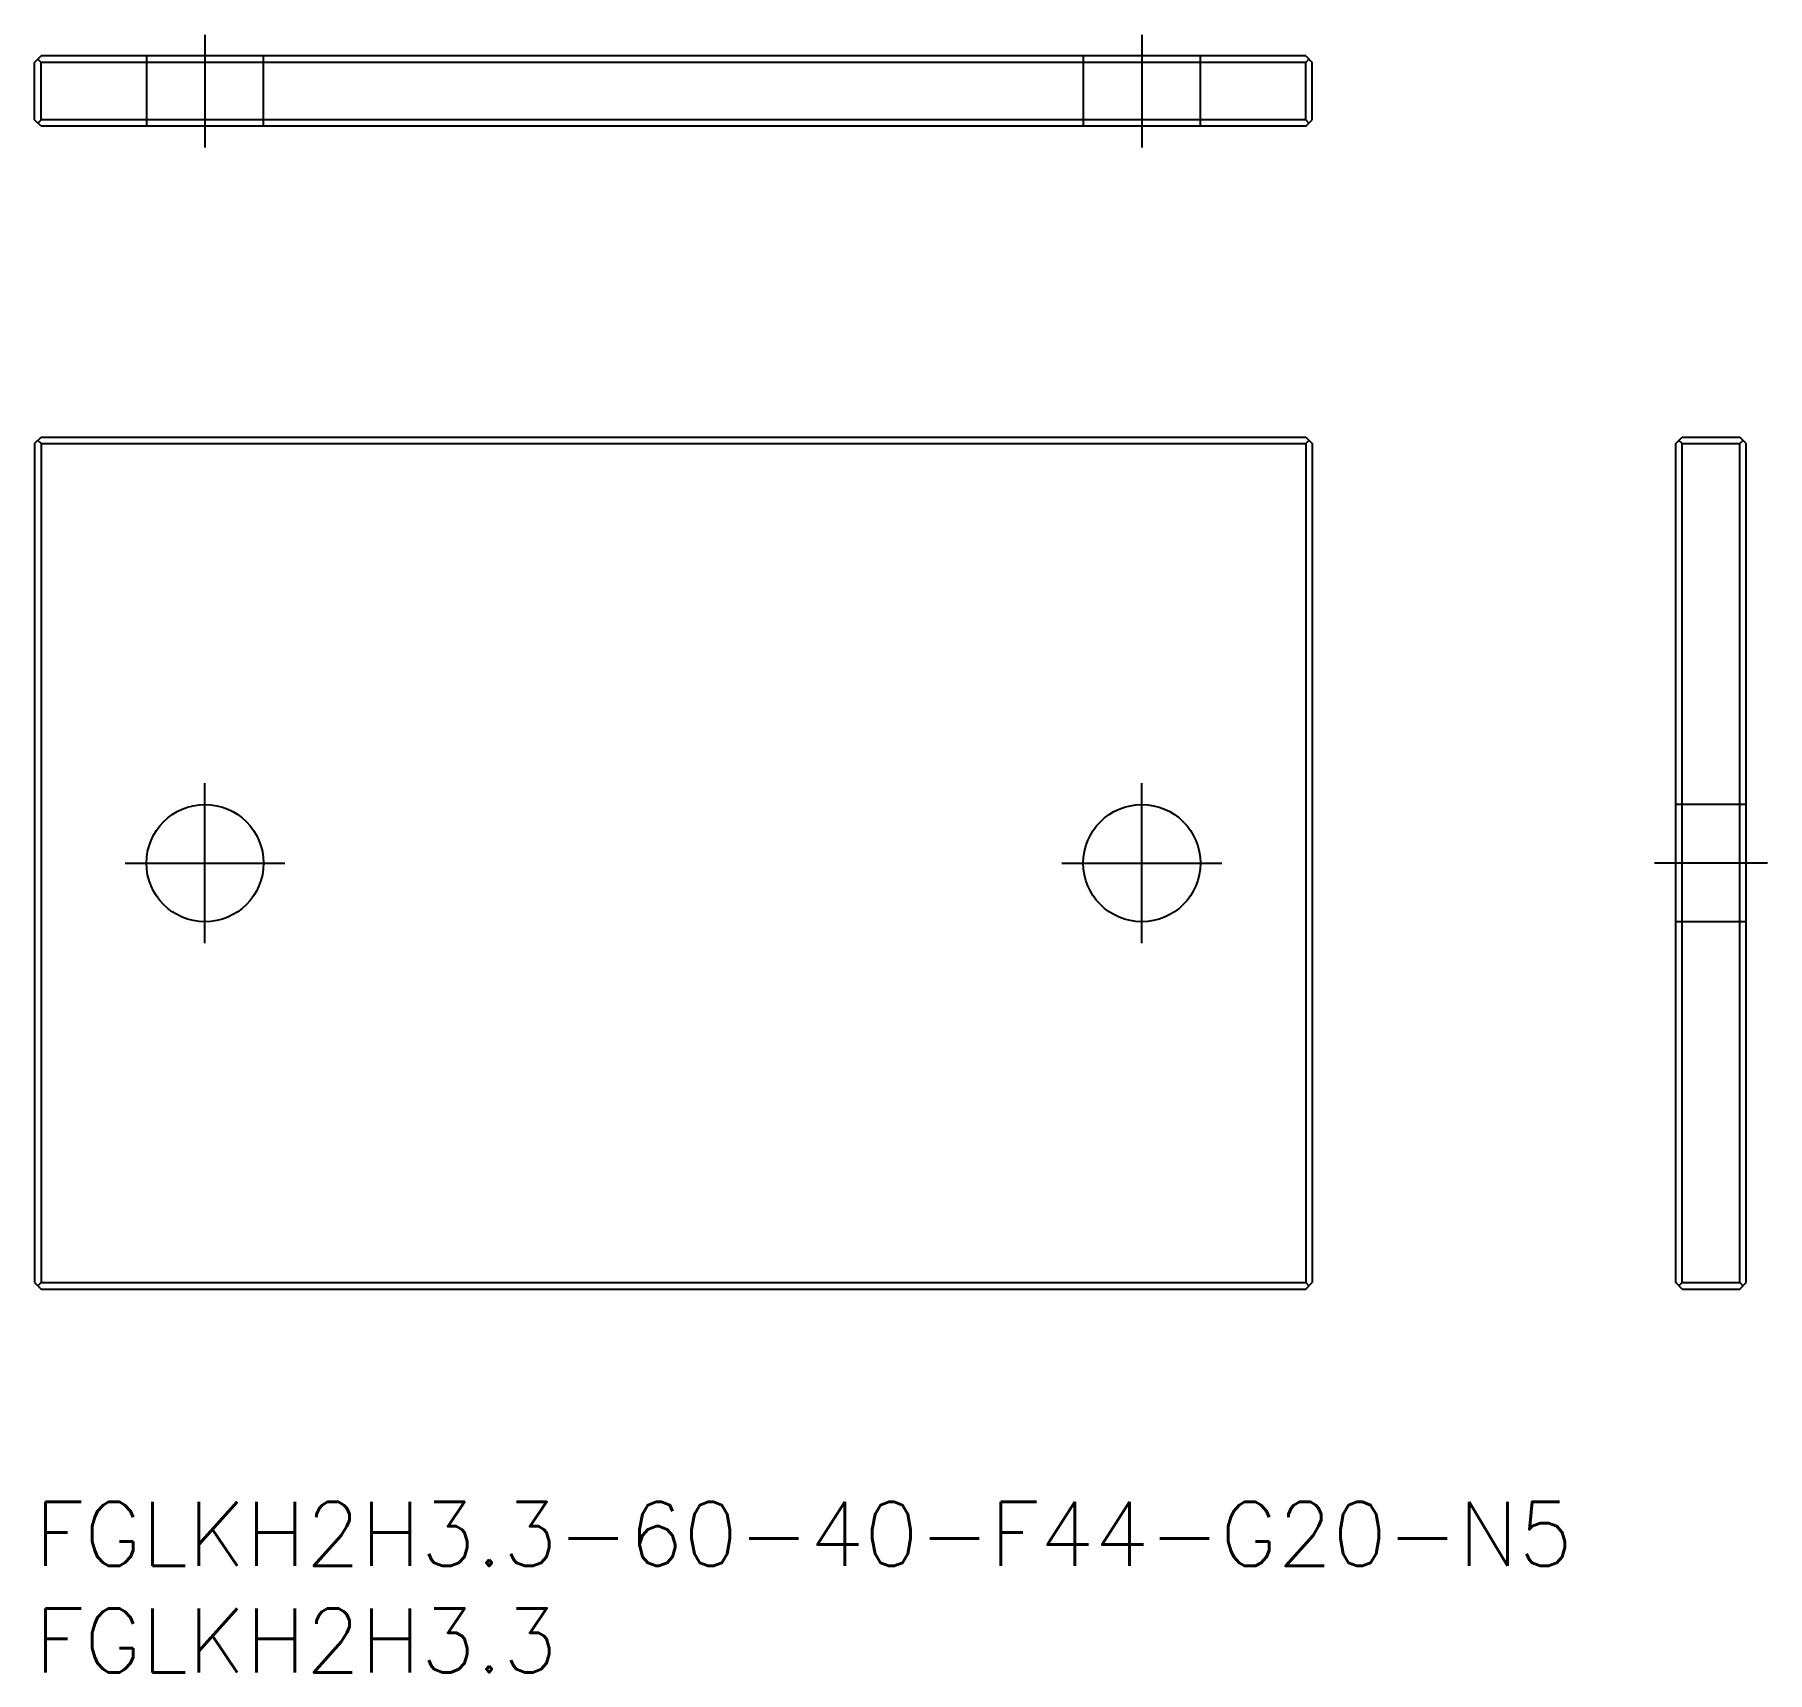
# Model space of a CAD drawing. Extents: x 0 to 81.4, y -8 to 68.9.
import ezdxf

# ---------------------------------------------------------------- set-up
doc = ezdxf.new("R2010")
doc.units = 0
doc.header["$LTSCALE"] = 0.5
doc.linetypes.add('CENTER', pattern=[50.8, 31.75, -6.35, 6.35, -6.35])
doc.linetypes.add('DASHED', pattern=[19.05, 12.7, -6.35])
for name, color, linetype in [('MSM_CENTER', 1, 'CENTER'), ('MSM_CONTINUOUS', 7, 'CONTINUOUS'), ('MSM_DASHED', 4, 'DASHED'), ('MSM_PART_NUMBER', 7, 'CONTINUOUS')]:
    doc.layers.add(name, color=color, linetype=linetype)
doc.styles.get("Standard").update_dxf_attribs({"font": 'txt.shx', "height": 1, "bigfont": 'bigfont.shx'})

# ---------------------------------------------------------------- blocks, each defined once
blk = doc.blocks.new('*U21')
at = {"layer": 'MSM_PART_NUMBER'}
blk.add_text('FGLKH2H3.3-60-40-F44-G20-N5', height=3, dxfattribs=at).set_placement((0, -3))
blk = doc.blocks.new('*U22')
at = {"layer": 'MSM_PART_NUMBER'}
blk.add_text('FGLKH2H3.3', height=3, dxfattribs=at).set_placement((0, -8))

msp = doc.modelspace()

# ---------------------------------------------------------------- linework, layer by layer
at = {"layer": 'MSM_CENTER'}
for p, q in [((8, 68.906), (8, 63.606)), ((52, 68.906), (52, 63.606)), ((8, 26.25), (8, 33.75)), ((52, 26.25), (52, 33.75)), ((4.25, 30), (11.75, 30)), ((48.25, 30), (55.75, 30)), ((81.379, 30), (76.079, 30))]:
    msp.add_line(p, q, dxfattribs=at)
at = {"layer": 'MSM_CONTINUOUS'}
for p, q in [((0.3, 67.906), (0, 67.606)), ((0, 64.906), (0, 67.606)), ((0.3, 67.606), (0.15, 67.756)), ((59.7, 67.906), (0.3, 67.906)), ((59.7, 67.606), (0.3, 67.606)), ((0.3, 64.906), (0.3, 67.606)), ((59.7, 67.906), (60, 67.606)), ((59.7, 67.606), (59.85, 67.756)), ((59.7, 64.906), (59.7, 67.606)), ((60, 64.906), (60, 67.606)), ((0.3, 64.606), (0, 64.906)), ((0.3, 64.906), (0.15, 64.756)), ((59.7, 64.906), (0.3, 64.906)), ((59.7, 64.606), (0.3, 64.606)), ((59.7, 64.606), (60, 64.906)), ((59.7, 64.906), (59.85, 64.756)), ((0, 49.7), (0.3, 50)), ((0, 49.7), (0, 10.3)), ((0.3, 49.7), (0.15, 49.85)), ((0.3, 50), (59.7, 50)), ((0.3, 49.7), (59.7, 49.7)), ((0.3, 49.7), (0.3, 10.3)), ((59.7, 50), (60, 49.7)), ((59.7, 49.7), (59.85, 49.85)), ((59.7, 49.7), (59.7, 10.3)), ((60, 49.7), (60, 10.3)), ((77.079, 49.7), (77.379, 50)), ((77.079, 10.3), (77.079, 49.7)), ((77.379, 49.7), (77.229, 49.85)), ((77.379, 50), (80.079, 50)), ((77.379, 10.3), (77.379, 49.7)), ((77.379, 49.7), (80.079, 49.7)), ((80.379, 49.7), (80.079, 50)), ((80.079, 49.7), (80.229, 49.85)), ((80.079, 10.3), (80.079, 49.7)), ((80.379, 10.3), (80.379, 49.7)), ((0, 10.3), (0.3, 10)), ((0.3, 10.3), (0.15, 10.15)), ((0.3, 10.3), (59.7, 10.3)), ((0.3, 10), (59.7, 10)), ((59.7, 10), (60, 10.3)), ((59.7, 10.3), (59.85, 10.15)), ((77.379, 10), (77.079, 10.3)), ((77.379, 10.3), (77.229, 10.15)), ((77.379, 10.3), (80.079, 10.3)), ((77.379, 10), (80.079, 10)), ((80.079, 10), (80.379, 10.3)), ((80.079, 10.3), (80.229, 10.15))]:
    msp.add_line(p, q, dxfattribs=at)
for centre in [(8, 30), (52, 30)]:
    msp.add_circle(centre, 2.75, dxfattribs=at)
at = {"layer": 'MSM_DASHED'}
for p, q in [((5.25, 67.906), (5.25, 64.606)), ((10.75, 64.606), (10.75, 67.906)), ((49.25, 67.906), (49.25, 64.606)), ((54.75, 64.606), (54.75, 67.906)), ((80.379, 32.75), (77.079, 32.75)), ((80.379, 27.25), (77.079, 27.25))]:
    msp.add_line(p, q, dxfattribs=at)

# ---------------------------------------------------------------- block references
at = {"layer": 'MSM_CONTINUOUS'}
for name in ['*U21', '*U22']:
    msp.add_blockref(name, (0, 0), dxfattribs=at)

doc.saveas('drawing.dxf')
